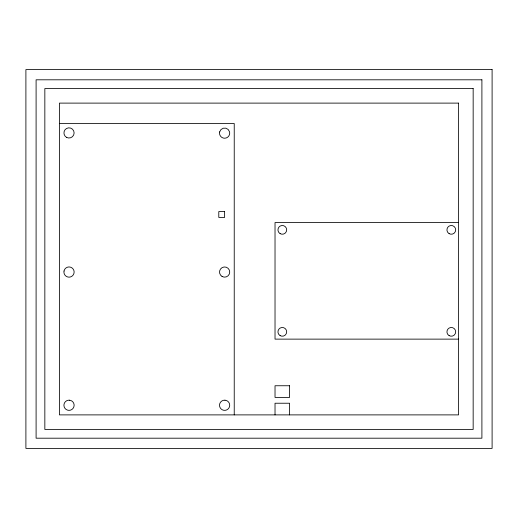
<?xml version="1.0" encoding="UTF-8"?>
<svg xmlns="http://www.w3.org/2000/svg" width="518" height="518" viewBox="0 0 518 518"><rect width="100%" height="100%" fill="white"/><g stroke="black" fill="none" stroke-linecap="round" stroke-linejoin="round"><path stroke-width="0.78" d="M59.408 123.511L234.233 123.511L234.233 414.886M458.592 222.578L275.026 222.578L275.026 339.128L458.592 339.128M289.594 414.886L289.594 403.231L275.026 403.231L275.026 414.886M64.025 271.043L63.934 272.371A5.102 5.096 0 0 0 68.013 277.052L69.341 277.143A5.102 5.096 0 0 0 74.022 273.064L74.113 271.736A5.102 5.096 0 0 0 70.034 267.055L68.706 266.964A5.102 5.096 0 0 0 64.025 271.043M219.664 131.909L219.522 133.23A5.102 5.102 0 0 0 223.4 138.079L224.721 138.222A5.102 5.102 0 0 0 229.714 133.022L229.513 131.708A5.102 5.102 0 0 0 219.664 131.909M224.98 400.181L223.653 400.265A5.102 5.102 0 0 0 219.528 404.908L219.613 406.235A5.102 5.102 0 0 0 225.142 410.34A5.102 5.102 0 0 0 229.714 405.186A5.102 5.102 0 0 0 224.98 400.181M69.548 400.2L68.221 400.233A5.102 5.102 0 0 0 63.934 405.633A5.102 5.102 0 0 0 68.939 410.366A5.102 5.102 0 0 0 74.093 405.795L74.061 404.467A5.102 5.102 0 0 0 69.548 400.2M492.1 69.606L25.9 69.606L25.9 448.394L492.1 448.394L492.1 69.606M481.902 79.804L36.098 79.804L36.098 438.196L481.902 438.196L481.902 79.804M473.161 88.546L44.839 88.546L44.839 429.454L473.161 429.454L473.161 88.546M458.592 103.114L59.408 103.114L59.408 414.886L458.592 414.886L458.592 103.114M224.618 211.59L218.79 211.59L218.79 217.418L224.618 217.418L224.618 211.59M289.594 385.748L275.026 385.748L275.026 397.403L289.594 397.403L289.594 385.748M280.128 233.65A4.371 4.371 0 0 0 286.681 229.862A4.371 4.371 0 0 0 280.128 226.075A4.371 4.371 0 0 0 280.128 233.65M280.128 335.632A4.371 4.371 0 0 0 286.681 331.844A4.371 4.371 0 0 0 280.128 328.056A4.371 4.371 0 0 0 280.128 335.632M449.119 335.632A4.371 4.371 0 0 0 455.678 331.844A4.371 4.371 0 0 0 449.119 328.056A4.371 4.371 0 0 0 449.119 335.632M449.119 233.65A4.371 4.371 0 0 0 455.678 229.862A4.371 4.371 0 0 0 449.119 226.075A4.371 4.371 0 0 0 449.119 233.65M222.067 276.47A5.102 5.102 0 0 0 229.72 272.054A5.102 5.102 0 0 0 222.067 267.638A5.102 5.102 0 0 0 222.067 276.47M66.472 137.335A5.102 5.102 0 0 0 74.119 132.919A5.102 5.102 0 0 0 66.472 128.509A5.102 5.102 0 0 0 66.472 137.335"/></g></svg>
